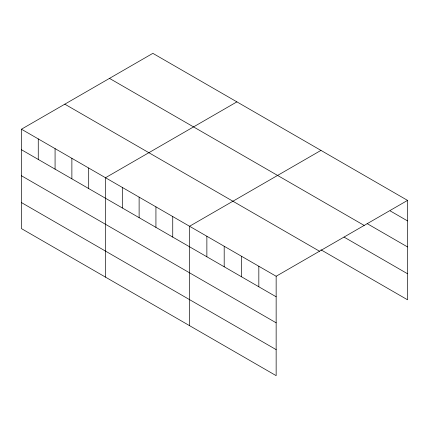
<?xml version="1.0" encoding="UTF-8"?>
<svg xmlns="http://www.w3.org/2000/svg" width="429" height="429" viewBox="0 0 429 429"><rect width="100%" height="100%" fill="white"/><g stroke="black" fill="none" stroke-linecap="round" stroke-linejoin="round"><path stroke-width="0.64" d="M21.45 129.209L276.147 276.255L276.147 375.654L21.45 228.609L21.45 129.209L152.853 53.346L407.55 200.391L407.55 299.791L320.951 249.796M236.899 101.871L105.502 177.735L105.502 277.134M320.951 150.397L189.554 226.26L189.554 325.659M276.147 276.255L407.55 200.391M390.229 210.918L407.55 220.919M367.138 223.616L407.55 246.948M109.486 78.378L364.189 225.429M344.047 237.098L407.55 273.761M64.811 104.172L319.514 251.222M21.45 149.732L276.147 296.782M21.45 175.761L276.147 322.812M21.45 202.579L276.147 349.63M258.832 266.259L258.832 286.781M241.511 256.258L241.511 276.78M224.19 246.257L224.19 266.784M206.869 236.261L206.869 256.783M172.742 216.554L172.742 237.081M155.931 206.848L155.931 227.375M139.119 197.142L139.119 217.669M122.313 187.441L122.313 207.963M88.69 168.029L88.69 188.551M71.879 158.322L71.879 178.845M55.073 148.616L55.073 169.144M38.261 138.91L38.261 159.438"/></g></svg>
